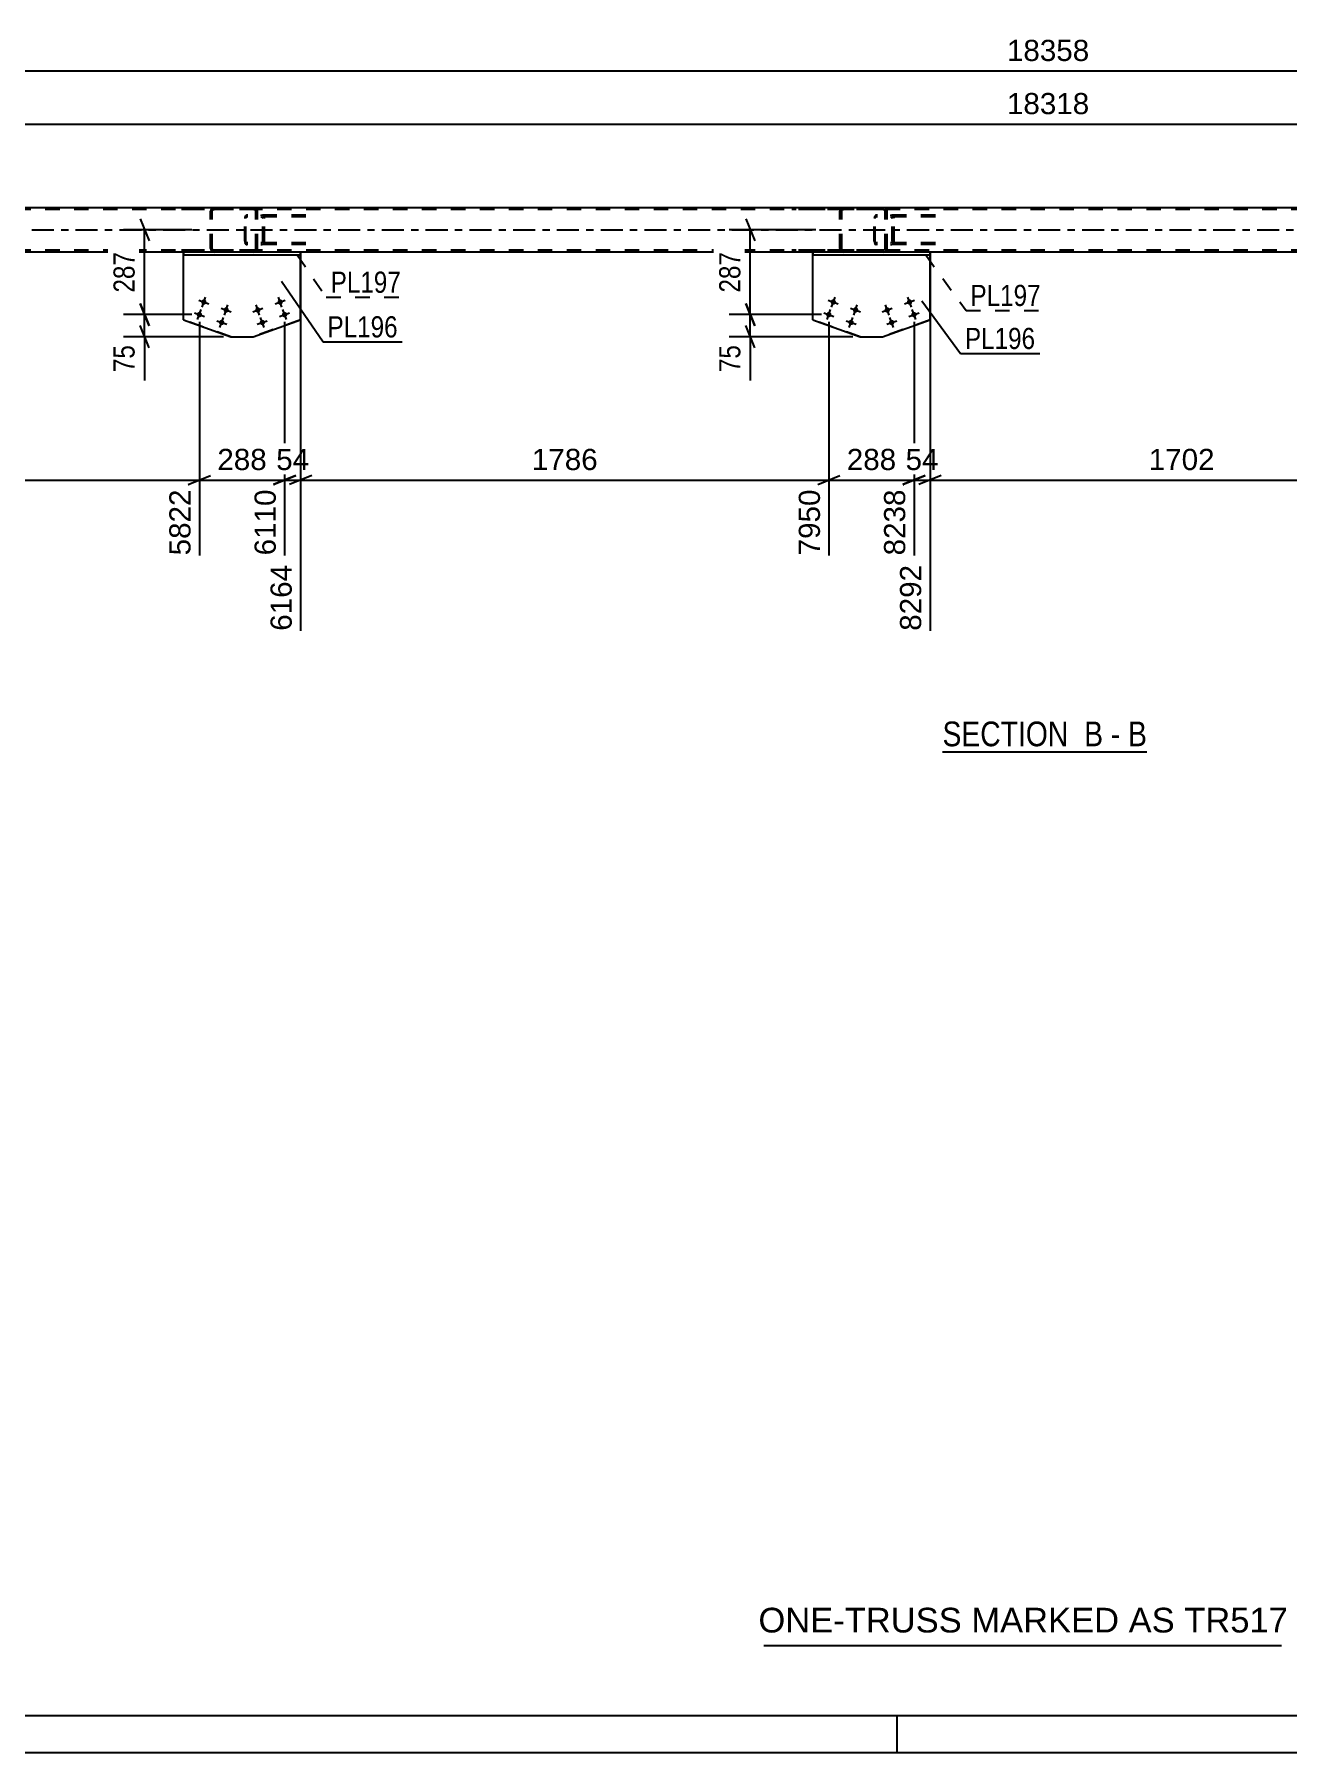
# Model space of a CAD drawing. Header units: millimetres. Extents: x -55 to 786, y -403 to 191.
# Drawn here: x 249.2 to 418.7, y -402.9 to -170.4 of the extents above; entities that cross this region are included whole.
import ezdxf

# ---------------------------------------------------------------- set-up
doc = ezdxf.new("R2010")
doc.units = ezdxf.units.MM
doc.linetypes.add('DXK_LINE_DOT2', pattern=[3.9198, 1.9599, -1.9599])
doc.linetypes.add('DXK_LINE_DOT3', pattern=[5.9187, 2.979, -0.9799, 0.9799, -0.9799])
doc.styles.add('Arial', font='ARIAL.TTF', dxfattribs={"height": 0.2})
doc.styles.add('Arial Narrow', font='ARIALN.TTF', dxfattribs={"height": 0.2})

# ---------------------------------------------------------------- blocks, each defined once
blk = doc.blocks.new('Unknown-318883748-1115')
at = {"color": 5, "linetype": 'Continuous'}
for p, q in [((-50.08, -397.87), (780.92, -397.87)), ((365.92, -402.87), (365.92, -397.87)), ((-55.08, -402.87), (785.92, -402.87))]:
    blk.add_line(p, q, dxfattribs=at)
blk = doc.blocks.new('Unknown-318883748-17 - 5178')
at = {"color": 6, "linetype": 'Continuous'}
blk.add_line((372.07, -267.49), (399.71, -267.49), dxfattribs=at)
at = {"color": 0, "linetype": 'Continuous'}
blk.add_wipeout([(390.18, -266.74), (390.18, -263.24), (372.07, -263.24), (372.07, -266.74)], dxfattribs=at)
at = {"color": 7, "linetype": 'Continuous', "style": 'Arial Narrow'}
blk.add_text('SECTION ', height=3.34, dxfattribs=at).set_placement((372.07, -266.74))
at = {"color": 0, "linetype": 'Continuous'}
blk.add_wipeout([(393.78, -266.74), (393.78, -263.24), (391.23, -263.24), (391.23, -266.74)], dxfattribs=at)
at = {"color": 7, "linetype": 'Continuous', "style": 'Arial Narrow'}
blk.add_text('B', height=3.34, dxfattribs=at).set_placement((391.23, -266.74))
at = {"color": 0, "linetype": 'Continuous'}
blk.add_wipeout([(396.11, -266.74), (396.11, -263.24), (394.83, -263.24), (394.83, -266.74)], dxfattribs=at)
at = {"color": 7, "linetype": 'Continuous', "style": 'Arial Narrow'}
blk.add_text('-', height=3.34, dxfattribs=at).set_placement((394.83, -266.74))
at = {"color": 0, "linetype": 'Continuous'}
blk.add_wipeout([(399.71, -266.74), (399.71, -263.24), (397.16, -263.24), (397.16, -266.74)], dxfattribs=at)
at = {"color": 7, "linetype": 'Continuous', "style": 'Arial Narrow'}
blk.add_text('B', height=3.34, dxfattribs=at).set_placement((397.16, -266.74))
blk = doc.blocks.new('Part-318883748-5191 - 5178')
at = {"color": 2, "linetype": 'Continuous'}
for p, q in [((354.52, -209.07), (354.52, -200.29)), ((370.38, -209.07), (370.38, -200.29)), ((354.52, -209.07), (354.52, -209.07)), ((354.52, -209.07), (360.93, -211.34)), ((363.97, -211.34), (370.38, -209.07)), ((370.38, -209.07), (370.38, -209.07)), ((360.93, -211.34), (363.97, -211.34)), ((363.97, -211.34), (363.97, -211.34))]:
    blk.add_line(p, q, dxfattribs=at)
at = {"color": 7, "linetype": 'DXK_LINE_DOT2'}
for p, q in [((354.52, -200.29), (370.38, -200.29)), ((354.52, -209.07), (354.52, -200.29)), ((370.38, -200.29), (370.38, -209.07)), ((360.93, -211.34), (354.52, -209.07)), ((370.38, -209.07), (363.97, -211.34)), ((363.97, -211.34), (363.97, -211.34))]:
    blk.add_line(p, q, dxfattribs=at)
blk = doc.blocks.new('Bolt-318883748-5198 - 5178')
at = {"linetype": 'Continuous'}
for points in [[(272.51, -206.66), (272.51, -206.73), (272.48, -206.8), (272.44, -206.87), (272.39, -206.93), (272.33, -206.97), (272.26, -207), (272.19, -207.01), (272.11, -207.01), (272.04, -207), (271.97, -206.97), (271.91, -206.92), (271.86, -206.87), (271.82, -206.8), (271.8, -206.73), (271.79, -206.66), (271.8, -206.58), (271.83, -206.51), (271.86, -206.44), (271.91, -206.39), (271.97, -206.34), (272.04, -206.31), (272.12, -206.3), (272.19, -206.3), (272.27, -206.31), (272.33, -206.35), (272.4, -206.39), (272.45, -206.45), (272.48, -206.51), (272.51, -206.58)], [(271.91, -208.35), (271.9, -208.43), (271.88, -208.5), (271.84, -208.57), (271.79, -208.62), (271.73, -208.67), (271.66, -208.7), (271.59, -208.71), (271.51, -208.71), (271.44, -208.7), (271.37, -208.66), (271.31, -208.62), (271.26, -208.56), (271.22, -208.5), (271.2, -208.43), (271.19, -208.35), (271.2, -208.28), (271.22, -208.21), (271.26, -208.14), (271.31, -208.08), (271.37, -208.04), (271.44, -208.01), (271.52, -208), (271.59, -208), (271.66, -208.01), (271.73, -208.04), (271.79, -208.09), (271.84, -208.14), (271.88, -208.21), (271.9, -208.28)], [(274.93, -209.42), (274.92, -209.5), (274.9, -209.57), (274.86, -209.64), (274.81, -209.69), (274.75, -209.74), (274.68, -209.77), (274.6, -209.78), (274.53, -209.78), (274.46, -209.76), (274.39, -209.73), (274.33, -209.69), (274.28, -209.63), (274.24, -209.57), (274.22, -209.5), (274.21, -209.42), (274.22, -209.35), (274.24, -209.28), (274.28, -209.21), (274.33, -209.15), (274.39, -209.11), (274.46, -209.08), (274.53, -209.06), (274.61, -209.07), (274.68, -209.08), (274.75, -209.11), (274.81, -209.16), (274.86, -209.21), (274.9, -209.28), (274.92, -209.35)], [(275.53, -207.73), (275.52, -207.8), (275.5, -207.87), (275.46, -207.94), (275.41, -208), (275.35, -208.04), (275.28, -208.07), (275.21, -208.08), (275.13, -208.08), (275.06, -208.07), (274.99, -208.04), (274.93, -207.99), (274.88, -207.94), (274.84, -207.87), (274.82, -207.8), (274.81, -207.73), (274.82, -207.65), (274.84, -207.58), (274.88, -207.51), (274.93, -207.46), (274.99, -207.41), (275.06, -207.38), (275.13, -207.37), (275.21, -207.37), (275.28, -207.38), (275.35, -207.42), (275.41, -207.46), (275.46, -207.52), (275.5, -207.58), (275.52, -207.65)]]:
    blk.add_hatch(color=1, dxfattribs=at).paths.add_polyline_path(points)
at = {"color": 1, "linetype": 'Continuous'}
for p, q in [((271.48, -206.42), (272.83, -206.9)), ((271.91, -207.34), (272.39, -205.98)), ((270.87, -208.11), (272.23, -208.59)), ((271.31, -209.03), (271.79, -207.67)), ((273.89, -209.18), (275.25, -209.66)), ((274.33, -210.1), (274.81, -208.74)), ((274.49, -207.49), (275.85, -207.97)), ((274.93, -208.41), (275.41, -207.05))]:
    blk.add_line(p, q, dxfattribs=at)
blk = doc.blocks.new('Bolt-318883748-5345 - 5178')
at = {"linetype": 'Continuous'}
for points in [[(357.65, -206.66), (357.64, -206.73), (357.62, -206.8), (357.58, -206.87), (357.53, -206.93), (357.47, -206.97), (357.4, -207), (357.32, -207.01), (357.25, -207.01), (357.18, -207), (357.11, -206.97), (357.05, -206.92), (357, -206.87), (356.96, -206.8), (356.94, -206.73), (356.93, -206.66), (356.94, -206.58), (356.96, -206.51), (357, -206.44), (357.05, -206.39), (357.11, -206.34), (357.18, -206.31), (357.25, -206.3), (357.33, -206.3), (357.4, -206.31), (357.47, -206.35), (357.53, -206.39), (357.58, -206.45), (357.62, -206.51), (357.64, -206.58)], [(357.05, -208.35), (357.04, -208.43), (357.01, -208.5), (356.98, -208.57), (356.93, -208.62), (356.87, -208.67), (356.8, -208.7), (356.72, -208.71), (356.65, -208.71), (356.57, -208.7), (356.51, -208.66), (356.44, -208.62), (356.39, -208.56), (356.36, -208.5), (356.33, -208.43), (356.33, -208.35), (356.33, -208.28), (356.36, -208.21), (356.4, -208.14), (356.45, -208.08), (356.51, -208.04), (356.58, -208.01), (356.65, -207.99), (356.73, -208), (356.8, -208.01), (356.87, -208.04), (356.93, -208.09), (356.98, -208.14), (357.02, -208.21), (357.04, -208.28)], [(360.06, -209.42), (360.05, -209.5), (360.03, -209.57), (359.99, -209.64), (359.94, -209.69), (359.88, -209.74), (359.81, -209.77), (359.74, -209.78), (359.66, -209.78), (359.59, -209.76), (359.52, -209.73), (359.46, -209.69), (359.41, -209.63), (359.37, -209.57), (359.35, -209.5), (359.34, -209.42), (359.35, -209.35), (359.37, -209.28), (359.41, -209.21), (359.46, -209.15), (359.52, -209.11), (359.59, -209.08), (359.67, -209.06), (359.74, -209.07), (359.81, -209.08), (359.88, -209.11), (359.94, -209.16), (359.99, -209.21), (360.03, -209.28), (360.05, -209.35)], [(360.66, -207.73), (360.66, -207.8), (360.63, -207.87), (360.59, -207.94), (360.54, -207.99), (360.48, -208.04), (360.41, -208.07), (360.34, -208.08), (360.26, -208.08), (360.19, -208.07), (360.12, -208.04), (360.06, -207.99), (360.01, -207.94), (359.97, -207.87), (359.95, -207.8), (359.94, -207.73), (359.95, -207.65), (359.98, -207.58), (360.01, -207.51), (360.06, -207.46), (360.12, -207.41), (360.19, -207.38), (360.27, -207.37), (360.34, -207.37), (360.42, -207.38), (360.48, -207.42), (360.55, -207.46), (360.6, -207.52), (360.63, -207.58), (360.66, -207.65)]]:
    blk.add_hatch(color=1, dxfattribs=at).paths.add_polyline_path(points)
at = {"color": 1, "linetype": 'Continuous'}
for p, q in [((356.61, -206.42), (357.97, -206.9)), ((357.05, -207.34), (357.53, -205.98)), ((356.01, -208.11), (357.36, -208.59)), ((356.45, -209.03), (356.93, -207.67)), ((359.02, -209.18), (360.38, -209.66)), ((359.46, -210.1), (359.94, -208.74)), ((359.63, -207.49), (360.98, -207.97)), ((360.06, -208.41), (360.54, -207.05))]:
    blk.add_line(p, q, dxfattribs=at)
blk = doc.blocks.new('Part-318883748-5281 - 5178')
at = {"color": 7, "linetype": 'DXK_LINE_DOT2'}
for p, q in [((278.92, -193.89), (266.57, -193.89)), ((278.92, -194.13), (266.57, -194.13)), ((273.08, -194.19), (273.04, -194.37)), ((273.04, -199.41), (273.04, -194.37)), ((273.3, -194.37), (273.32, -194.28)), ((273.3, -199.41), (273.3, -194.37)), ((273.32, -194.28), (273.37, -194.2)), ((273.55, -193.89), (273.36, -193.93)), ((273.37, -194.2), (273.45, -194.15)), ((273.45, -194.15), (273.55, -194.13)), ((279.11, -193.93), (278.92, -193.89)), ((278.92, -194.13), (279.01, -194.15)), ((279.01, -194.15), (279.1, -194.2)), ((279.1, -194.2), (279.15, -194.28)), ((279.15, -194.28), (279.17, -194.37)), ((279.17, -199.41), (279.17, -194.37)), ((279.43, -194.37), (279.39, -194.19)), ((279.43, -199.41), (279.43, -194.37)), ((278.92, -199.65), (266.57, -199.65)), ((273.04, -199.41), (273.08, -199.6)), ((273.32, -199.5), (273.3, -199.41)), ((273.37, -199.58), (273.32, -199.5)), ((273.36, -199.86), (273.55, -199.89)), ((273.45, -199.63), (273.37, -199.58)), ((273.55, -199.65), (273.45, -199.63)), ((279.01, -199.63), (278.92, -199.65)), ((278.92, -199.89), (279.11, -199.86)), ((279.1, -199.58), (279.01, -199.63)), ((279.15, -199.5), (279.1, -199.58)), ((279.17, -199.41), (279.15, -199.5)), ((279.39, -199.6), (279.43, -199.41)), ((278.92, -199.89), (266.57, -199.89))]:
    blk.add_line(p, q, dxfattribs=at)
for centre, start, end in [((273.53, -194.39), 110.7583, 155.68), ((278.94, -194.39), 24.32, 69.2417), ((273.53, -199.39), 204.32, 249.2417), ((278.94, -199.39), 290.7583, 335.68)]:
    blk.add_arc(centre, 0.496, start, end, dxfattribs=at)
blk = doc.blocks.new('Part-318883748-5294 - 5178')
at = {"color": 2, "linetype": 'Continuous'}
for p, q in [((719.11, -193.89), (53.57, -193.89)), ((269.39, -199.89), (203.48, -199.89)), ((354.52, -199.89), (285.24, -199.89)), ((436.28, -199.89), (370.38, -199.89))]:
    blk.add_line(p, q, dxfattribs=at)
at = {"color": 7, "linetype": 'DXK_LINE_DOT2'}
for p, q in [((719.11, -194.13), (53.57, -194.13)), ((719.11, -199.65), (53.57, -199.65)), ((285.24, -199.89), (269.39, -199.89)), ((370.38, -199.89), (354.52, -199.89))]:
    blk.add_line(p, q, dxfattribs=at)
at = {"color": 7, "linetype": 'DXK_LINE_DOT3'}
blk.add_line((53.57, -196.89), (719.11, -196.89), dxfattribs=at)
blk = doc.blocks.new('Part-318883748-5234 - 5178')
at = {"color": 2, "linetype": 'Continuous'}
for p, q in [((269.39, -209.07), (269.39, -200.29)), ((285.24, -209.07), (285.24, -200.29)), ((269.39, -209.07), (269.39, -209.07)), ((269.39, -209.07), (275.8, -211.34)), ((278.83, -211.34), (285.24, -209.07)), ((285.24, -209.07), (285.24, -209.07)), ((275.8, -211.34), (278.83, -211.34)), ((278.83, -211.34), (278.83, -211.34))]:
    blk.add_line(p, q, dxfattribs=at)
at = {"color": 7, "linetype": 'DXK_LINE_DOT2'}
for p, q in [((269.39, -200.29), (285.24, -200.29)), ((269.39, -209.07), (269.39, -200.29)), ((285.24, -200.29), (285.24, -209.07)), ((275.8, -211.34), (269.39, -209.07)), ((285.24, -209.07), (278.83, -211.34)), ((278.83, -211.34), (278.83, -211.34))]:
    blk.add_line(p, q, dxfattribs=at)
blk = doc.blocks.new('Part-318883748-5271 - 5178')
at = {"color": 7, "linetype": 'DXK_LINE_DOT2'}
for p, q in [((277.71, -195.19), (277.69, -195.37)), ((277.77, -195.03), (277.71, -195.19)), ((277.86, -194.93), (277.77, -195.03)), ((277.84, -195.28), (277.87, -195.2)), ((277.96, -194.89), (277.86, -194.93)), ((277.87, -195.2), (277.91, -195.15)), ((277.91, -195.15), (277.96, -195.13)), ((285.96, -194.89), (277.96, -194.89)), ((285.96, -195.13), (277.96, -195.13)), ((279.43, -195.13), (279.43, -194.89)), ((280.06, -194.93), (279.87, -194.89)), ((279.87, -195.13), (279.97, -195.15)), ((279.97, -195.15), (280.05, -195.2)), ((280.05, -195.2), (280.1, -195.28)), ((280.38, -195.37), (280.34, -195.19)), ((277.69, -198.41), (277.69, -195.37)), ((277.83, -195.37), (277.84, -195.28)), ((277.83, -198.41), (277.83, -195.37)), ((280.1, -195.28), (280.12, -195.37)), ((280.12, -198.41), (280.12, -195.37)), ((280.38, -198.41), (280.38, -195.37)), ((277.69, -198.41), (277.71, -198.6)), ((277.71, -198.6), (277.77, -198.75)), ((277.77, -198.75), (277.86, -198.86)), ((277.84, -198.5), (277.83, -198.41)), ((277.87, -198.58), (277.84, -198.5)), ((277.86, -198.86), (277.96, -198.89)), ((277.91, -198.63), (277.87, -198.58)), ((277.96, -198.65), (277.91, -198.63)), ((285.96, -198.65), (277.96, -198.65)), ((285.96, -198.89), (277.96, -198.89)), ((279.43, -198.89), (279.43, -198.65)), ((279.97, -198.63), (279.87, -198.65)), ((279.87, -198.89), (280.06, -198.86)), ((280.05, -198.58), (279.97, -198.63)), ((280.1, -198.5), (280.05, -198.58)), ((280.12, -198.41), (280.1, -198.5)), ((280.34, -198.6), (280.38, -198.41))]:
    blk.add_line(p, q, dxfattribs=at)
for centre, start, end in [((279.89, -195.39), 23.8951, 68.8487), ((279.89, -198.4), 291.1513, 336.1049)]:
    blk.add_arc(centre, 0.492, start, end, dxfattribs=at)
blk = doc.blocks.new('Part-318883748-5394 - 5178')
at = {"color": 2, "linetype": 'Continuous'}
for p, q in [((269.39, -200.29), (269.39, -199.89)), ((269.39, -199.89), (269.39, -199.89)), ((285.24, -199.89), (269.39, -199.89)), ((269.39, -200.29), (269.39, -200.29)), ((269.39, -200.29), (285.24, -200.29)), ((285.24, -199.89), (285.24, -200.29))]:
    blk.add_line(p, q, dxfattribs=at)
at = {"color": 7, "linetype": 'DXK_LINE_DOT2'}
for p, q in [((269.39, -199.89), (269.39, -200.29)), ((285.24, -199.89), (285.24, -199.89)), ((285.24, -200.29), (285.24, -199.89)), ((285.24, -200.29), (285.24, -200.29))]:
    blk.add_line(p, q, dxfattribs=at)
blk = doc.blocks.new('Part-318883748-5341 - 5178')
at = {"color": 7, "linetype": 'DXK_LINE_DOT2'}
for p, q in [((364.05, -193.89), (351.7, -193.89)), ((364.05, -194.13), (351.7, -194.13)), ((358.21, -194.19), (358.18, -194.37)), ((358.18, -199.41), (358.18, -194.37)), ((358.43, -194.37), (358.45, -194.28)), ((358.43, -199.41), (358.43, -194.37)), ((358.45, -194.28), (358.51, -194.2)), ((358.69, -193.89), (358.49, -193.93)), ((358.51, -194.2), (358.59, -194.15)), ((358.59, -194.15), (358.69, -194.13)), ((364.25, -193.93), (364.05, -193.89)), ((364.05, -194.13), (364.15, -194.15)), ((364.15, -194.15), (364.23, -194.2)), ((364.23, -194.2), (364.29, -194.28)), ((364.29, -194.28), (364.31, -194.37)), ((364.31, -199.41), (364.31, -194.37)), ((364.56, -194.37), (364.52, -194.19)), ((364.56, -199.41), (364.56, -194.37)), ((364.05, -199.65), (351.7, -199.65)), ((358.18, -199.41), (358.21, -199.6)), ((358.45, -199.5), (358.43, -199.41)), ((358.51, -199.58), (358.45, -199.5)), ((358.49, -199.86), (358.69, -199.89)), ((358.59, -199.63), (358.51, -199.58)), ((358.69, -199.65), (358.59, -199.63)), ((364.15, -199.63), (364.05, -199.65)), ((364.05, -199.89), (364.25, -199.86)), ((364.23, -199.58), (364.15, -199.63)), ((364.29, -199.5), (364.23, -199.58)), ((364.31, -199.41), (364.29, -199.5)), ((364.52, -199.6), (364.56, -199.41)), ((364.05, -199.89), (351.7, -199.89))]:
    blk.add_line(p, q, dxfattribs=at)
for centre, start, end in [((358.67, -194.39), 110.7583, 155.68), ((364.07, -194.39), 24.32, 69.2417), ((358.67, -199.39), 204.32, 249.2417), ((364.07, -199.39), 290.7583, 335.68)]:
    blk.add_arc(centre, 0.496, start, end, dxfattribs=at)
blk = doc.blocks.new('Bolt-318883748-5343 - 5178')
at = {"linetype": 'Continuous'}
for points in [[(282.84, -206.66), (282.83, -206.73), (282.8, -206.8), (282.77, -206.87), (282.72, -206.92), (282.66, -206.97), (282.59, -207), (282.51, -207.01), (282.44, -207.01), (282.37, -207), (282.3, -206.97), (282.24, -206.92), (282.18, -206.87), (282.15, -206.8), (282.12, -206.73), (282.12, -206.66), (282.12, -206.58), (282.15, -206.51), (282.18, -206.45), (282.23, -206.39), (282.29, -206.35), (282.36, -206.31), (282.44, -206.3), (282.51, -206.3), (282.59, -206.31), (282.65, -206.34), (282.72, -206.39), (282.77, -206.44), (282.8, -206.51), (282.83, -206.58)], [(279.82, -207.73), (279.81, -207.8), (279.79, -207.87), (279.75, -207.94), (279.7, -207.99), (279.64, -208.04), (279.57, -208.07), (279.5, -208.08), (279.42, -208.08), (279.35, -208.07), (279.28, -208.04), (279.22, -207.99), (279.17, -207.94), (279.13, -207.87), (279.11, -207.8), (279.1, -207.73), (279.11, -207.65), (279.13, -207.58), (279.17, -207.52), (279.22, -207.46), (279.28, -207.42), (279.35, -207.38), (279.42, -207.37), (279.5, -207.37), (279.57, -207.38), (279.64, -207.41), (279.7, -207.46), (279.75, -207.51), (279.79, -207.58), (279.81, -207.65)], [(280.42, -209.42), (280.41, -209.5), (280.39, -209.57), (280.35, -209.63), (280.3, -209.69), (280.24, -209.73), (280.17, -209.77), (280.1, -209.78), (280.02, -209.78), (279.95, -209.77), (279.88, -209.74), (279.82, -209.69), (279.77, -209.64), (279.73, -209.57), (279.71, -209.5), (279.7, -209.42), (279.71, -209.35), (279.73, -209.28), (279.77, -209.21), (279.82, -209.16), (279.88, -209.11), (279.95, -209.08), (280.02, -209.07), (280.1, -209.06), (280.17, -209.08), (280.24, -209.11), (280.3, -209.15), (280.35, -209.21), (280.39, -209.28), (280.41, -209.35)], [(283.44, -208.35), (283.43, -208.43), (283.41, -208.5), (283.37, -208.56), (283.32, -208.62), (283.26, -208.66), (283.19, -208.7), (283.12, -208.71), (283.04, -208.71), (282.97, -208.7), (282.9, -208.67), (282.84, -208.62), (282.79, -208.57), (282.75, -208.5), (282.73, -208.43), (282.72, -208.35), (282.73, -208.28), (282.75, -208.21), (282.79, -208.14), (282.84, -208.09), (282.9, -208.04), (282.97, -208.01), (283.04, -208), (283.11, -208), (283.19, -208.01), (283.26, -208.04), (283.32, -208.08), (283.37, -208.14), (283.41, -208.21), (283.43, -208.28)]]:
    blk.add_hatch(color=1, dxfattribs=at).paths.add_polyline_path(points)
at = {"color": 1, "linetype": 'Continuous'}
for p, q in [((281.8, -206.9), (283.15, -206.42)), ((282.72, -207.34), (282.23, -205.98)), ((278.78, -207.97), (280.14, -207.49)), ((279.7, -208.41), (279.22, -207.05)), ((279.38, -209.66), (280.74, -209.18)), ((280.3, -210.1), (279.82, -208.74)), ((282.4, -208.59), (283.76, -208.11)), ((283.32, -209.03), (282.84, -207.67))]:
    blk.add_line(p, q, dxfattribs=at)
blk = doc.blocks.new('Bolt-318883748-5344 - 5178')
at = {"linetype": 'Continuous'}
for points in [[(367.97, -206.66), (367.96, -206.73), (367.94, -206.8), (367.9, -206.87), (367.85, -206.92), (367.79, -206.97), (367.72, -207), (367.65, -207.01), (367.57, -207.01), (367.5, -207), (367.43, -206.97), (367.37, -206.92), (367.32, -206.87), (367.28, -206.8), (367.26, -206.73), (367.25, -206.66), (367.26, -206.58), (367.28, -206.51), (367.32, -206.45), (367.37, -206.39), (367.43, -206.35), (367.5, -206.31), (367.57, -206.3), (367.65, -206.3), (367.72, -206.31), (367.79, -206.34), (367.85, -206.39), (367.9, -206.44), (367.94, -206.51), (367.96, -206.58)], [(364.95, -207.73), (364.95, -207.8), (364.92, -207.87), (364.89, -207.94), (364.84, -207.99), (364.77, -208.04), (364.71, -208.07), (364.63, -208.08), (364.56, -208.08), (364.48, -208.07), (364.41, -208.04), (364.35, -207.99), (364.3, -207.94), (364.27, -207.87), (364.24, -207.8), (364.23, -207.73), (364.24, -207.65), (364.26, -207.58), (364.3, -207.52), (364.35, -207.46), (364.41, -207.42), (364.48, -207.38), (364.56, -207.37), (364.63, -207.37), (364.7, -207.38), (364.77, -207.41), (364.83, -207.46), (364.88, -207.51), (364.92, -207.58), (364.95, -207.65)], [(365.56, -209.42), (365.55, -209.5), (365.52, -209.57), (365.49, -209.63), (365.44, -209.69), (365.38, -209.73), (365.31, -209.77), (365.23, -209.78), (365.16, -209.78), (365.09, -209.77), (365.02, -209.74), (364.96, -209.69), (364.91, -209.64), (364.87, -209.57), (364.84, -209.5), (364.84, -209.42), (364.84, -209.35), (364.87, -209.28), (364.9, -209.21), (364.95, -209.16), (365.01, -209.11), (365.08, -209.08), (365.16, -209.07), (365.23, -209.06), (365.31, -209.08), (365.37, -209.11), (365.44, -209.15), (365.49, -209.21), (365.52, -209.28), (365.55, -209.35)], [(368.57, -208.35), (368.56, -208.43), (368.54, -208.5), (368.5, -208.56), (368.45, -208.62), (368.39, -208.66), (368.32, -208.7), (368.25, -208.71), (368.17, -208.71), (368.1, -208.7), (368.03, -208.67), (367.97, -208.62), (367.92, -208.57), (367.88, -208.5), (367.86, -208.43), (367.85, -208.35), (367.86, -208.28), (367.88, -208.21), (367.92, -208.14), (367.97, -208.09), (368.03, -208.04), (368.1, -208.01), (368.17, -208), (368.25, -207.99), (368.32, -208.01), (368.39, -208.04), (368.45, -208.08), (368.5, -208.14), (368.54, -208.21), (368.56, -208.28)]]:
    blk.add_hatch(color=1, dxfattribs=at).paths.add_polyline_path(points)
at = {"color": 1, "linetype": 'Continuous'}
for p, q in [((366.93, -206.9), (368.29, -206.42)), ((367.85, -207.34), (367.37, -205.98)), ((363.92, -207.97), (365.27, -207.49)), ((364.83, -208.41), (364.35, -207.05)), ((364.52, -209.66), (365.87, -209.18)), ((365.44, -210.1), (364.95, -208.74)), ((367.53, -208.59), (368.89, -208.11)), ((368.45, -209.03), (367.97, -207.67))]:
    blk.add_line(p, q, dxfattribs=at)
blk = doc.blocks.new('Part-318883748-5406 - 5178')
at = {"color": 2, "linetype": 'Continuous'}
for p, q in [((354.52, -200.29), (354.52, -199.89)), ((354.52, -199.89), (354.52, -199.89)), ((370.38, -199.89), (354.52, -199.89)), ((354.52, -200.29), (354.52, -200.29)), ((354.52, -200.29), (370.38, -200.29)), ((370.38, -199.89), (370.38, -200.29))]:
    blk.add_line(p, q, dxfattribs=at)
at = {"color": 7, "linetype": 'DXK_LINE_DOT2'}
for p, q in [((354.52, -199.89), (354.52, -200.29)), ((370.38, -199.89), (370.38, -199.89)), ((370.38, -200.29), (370.38, -199.89)), ((370.38, -200.29), (370.38, -200.29))]:
    blk.add_line(p, q, dxfattribs=at)
blk = doc.blocks.new('Part-318883748-5474 - 5178')
at = {"color": 7, "linetype": 'DXK_LINE_DOT2'}
for p, q in [((362.85, -195.19), (362.83, -195.37)), ((362.9, -195.03), (362.85, -195.19)), ((362.99, -194.93), (362.9, -195.03)), ((362.97, -195.28), (363, -195.2)), ((363.09, -194.89), (362.99, -194.93)), ((363, -195.2), (363.04, -195.15)), ((363.04, -195.15), (363.09, -195.13)), ((371.1, -194.89), (363.09, -194.89)), ((371.1, -195.13), (363.09, -195.13)), ((364.56, -195.13), (364.56, -194.89)), ((365.2, -194.93), (365.01, -194.89)), ((365.01, -195.13), (365.1, -195.15)), ((365.1, -195.15), (365.18, -195.2)), ((365.18, -195.2), (365.24, -195.28)), ((365.51, -195.37), (365.47, -195.19)), ((362.83, -198.41), (362.83, -195.37)), ((362.96, -195.37), (362.97, -195.28)), ((362.96, -198.41), (362.96, -195.37)), ((365.24, -195.28), (365.26, -195.37)), ((365.26, -198.41), (365.26, -195.37)), ((365.51, -198.41), (365.51, -195.37)), ((362.83, -198.41), (362.85, -198.6)), ((362.85, -198.6), (362.9, -198.75)), ((362.9, -198.75), (362.99, -198.86)), ((362.97, -198.5), (362.96, -198.41)), ((363, -198.58), (362.97, -198.5)), ((362.99, -198.86), (363.09, -198.89)), ((363.04, -198.63), (363, -198.58)), ((363.09, -198.65), (363.04, -198.63)), ((371.1, -198.65), (363.09, -198.65)), ((371.1, -198.89), (363.09, -198.89)), ((364.56, -198.89), (364.56, -198.65)), ((365.1, -198.63), (365.01, -198.65)), ((365.01, -198.89), (365.2, -198.86)), ((365.18, -198.58), (365.1, -198.63)), ((365.24, -198.5), (365.18, -198.58)), ((365.26, -198.41), (365.24, -198.5)), ((365.47, -198.6), (365.51, -198.41))]:
    blk.add_line(p, q, dxfattribs=at)
for centre, start, end in [((365.02, -195.39), 23.8951, 68.8487), ((365.02, -198.4), 291.1513, 336.1049)]:
    blk.add_arc(centre, 0.492, start, end, dxfattribs=at)
blk = doc.blocks.new('StraightDimension-318883748-10988 - 5178')
at = {"color": 7, "linetype": 'Continuous'}
for p, q in [((354.94, -196.89), (343.22, -196.89)), ((345.47, -195.39), (346.67, -198.39)), ((346.07, -208.35), (346.07, -196.89)), ((346.67, -209.85), (345.47, -206.85)), ((355.69, -208.35), (343.22, -208.35))]:
    blk.add_line(p, q, dxfattribs=at)
at = {"color": 0}
blk.add_wipeout([(345.32, -199.28), (341.12, -199.28), (341.12, -205.97), (345.32, -205.97)], dxfattribs=at)
at = {"color": 3, "style": 'Arial Narrow'}
blk.add_text('287', height=2.863, rotation=90.0002, dxfattribs=at).set_placement((344.72, -205.37))
blk = doc.blocks.new('StraightDimension-318883748-10962 - 5178')
at = {"color": 7, "linetype": 'Continuous'}
for p, q in [((263.54, -206.85), (264.74, -209.85)), ((270.55, -208.35), (261.29, -208.35)), ((264.14, -211.34), (264.14, -208.35)), ((274.8, -211.34), (261.29, -211.34)), ((264.74, -212.84), (263.54, -209.84))]:
    blk.add_line(p, q, dxfattribs=at)
at = {"color": 0}
blk.add_wipeout([(263.39, -211.87), (259.19, -211.87), (259.19, -216.73), (263.39, -216.73)], dxfattribs=at)
at = {"color": 7, "linetype": 'Continuous'}
blk.add_line((264.14, -211.34), (264.14, -217.25), dxfattribs=at)
blk.add_line((264.14, -211.34), (264.14, -217.25), dxfattribs=at)
at = {"color": 3, "style": 'Arial Narrow'}
blk.add_text('75', height=2.863, rotation=90.0002, dxfattribs=at).set_placement((262.79, -216.13))
blk = doc.blocks.new('StraightDimension-318883748-5678 - 5178')
at = {"color": 7, "linetype": 'Continuous'}
for p, q in [((356.69, -209.35), (356.69, -240.92)), ((368.22, -209.35), (368.22, -240.92)), ((355.19, -231.33), (358.19, -230.13)), ((356.69, -230.73), (368.22, -230.73)), ((369.72, -230.13), (366.72, -231.33))]:
    blk.add_line(p, q, dxfattribs=at)
at = {"color": 0}
blk.add_wipeout([(366.39, -229.98), (366.39, -225.78), (358.52, -225.78), (358.52, -229.98)], dxfattribs=at)
at = {"color": 0, "linetype": 'Continuous'}
blk.add_wipeout([(367.62, -231.43), (363.42, -231.43), (363.42, -241.52), (367.62, -241.52)], dxfattribs=at)
at = {"color": 3, "style": 'Arial'}
blk.add_text('288', height=2.865, dxfattribs=at).set_placement((359.12, -229.38))
at = {"color": 3, "linetype": 'Continuous', "style": 'Arial'}
blk.add_text('8238', height=2.865, rotation=90.0002, dxfattribs=at).set_placement((367.02, -240.92))
blk = doc.blocks.new('StraightDimension-318883748-5525 - 5178')
at = {"color": 7, "linetype": 'Continuous'}
blk.add_line((40.67, -175.4), (732.01, -175.4), dxfattribs=at)
at = {"color": 0}
blk.add_wipeout([(392.5, -174.65), (392.5, -170.45), (380.18, -170.45), (380.18, -174.65)], dxfattribs=at)
at = {"color": 3, "style": 'Arial'}
blk.add_text('18358', height=2.865, dxfattribs=at).set_placement((380.78, -174.05))
blk = doc.blocks.new('StraightDimension-318883748-5553 - 5178')
at = {"color": 7, "linetype": 'Continuous'}
blk.add_line((41.47, -182.59), (731.21, -182.59), dxfattribs=at)
at = {"color": 0}
blk.add_wipeout([(392.5, -181.84), (392.5, -177.64), (380.18, -177.64), (380.18, -181.84)], dxfattribs=at)
at = {"color": 3, "style": 'Arial'}
blk.add_text('18318', height=2.865, dxfattribs=at).set_placement((380.78, -181.24))
blk = doc.blocks.new('StraightDimension-318883748-10989 - 5178')
at = {"color": 7, "linetype": 'Continuous'}
for p, q in [((345.47, -206.85), (346.67, -209.85)), ((355.69, -208.35), (343.22, -208.35)), ((346.07, -211.34), (346.07, -208.35)), ((359.93, -211.34), (343.22, -211.34)), ((346.67, -212.84), (345.47, -209.84))]:
    blk.add_line(p, q, dxfattribs=at)
at = {"color": 0}
blk.add_wipeout([(345.32, -211.87), (341.12, -211.87), (341.12, -216.73), (345.32, -216.73)], dxfattribs=at)
at = {"color": 7, "linetype": 'Continuous'}
blk.add_line((346.07, -211.34), (346.07, -217.25), dxfattribs=at)
blk.add_line((346.07, -211.34), (346.07, -217.25), dxfattribs=at)
at = {"color": 3, "style": 'Arial Narrow'}
blk.add_text('75', height=2.863, rotation=90.0002, dxfattribs=at).set_placement((344.72, -216.13))
blk = doc.blocks.new('StraightDimension-318883748-5648 - 5178')
at = {"color": 7, "linetype": 'Continuous'}
for p, q in [((203.48, -201.29), (203.48, -255.62)), ((271.55, -209.35), (271.55, -240.92)), ((204.98, -230.13), (201.98, -231.33)), ((203.48, -230.73), (271.55, -230.73)), ((270.05, -231.33), (273.05, -230.13))]:
    blk.add_line(p, q, dxfattribs=at)
at = {"color": 0}
blk.add_wipeout([(242.56, -229.98), (242.56, -225.78), (232.47, -225.78), (232.47, -229.98)], dxfattribs=at)
at = {"color": 0, "linetype": 'Continuous'}
blk.add_wipeout([(270.95, -231.43), (266.75, -231.43), (266.75, -241.52), (270.95, -241.52)], dxfattribs=at)
at = {"color": 3, "style": 'Arial'}
blk.add_text('1702', height=2.865, dxfattribs=at).set_placement((233.07, -229.38))
at = {"color": 3, "linetype": 'Continuous', "style": 'Arial'}
blk.add_text('5822', height=2.865, rotation=90.0002, dxfattribs=at).set_placement((270.35, -240.92))
blk = doc.blocks.new('StraightDimension-318883748-5655 - 5178')
at = {"color": 7, "linetype": 'Continuous'}
for p, q in [((271.55, -209.35), (271.55, -240.92)), ((283.08, -209.35), (283.08, -240.92)), ((270.05, -231.33), (273.05, -230.13)), ((271.55, -230.73), (283.08, -230.73)), ((284.58, -230.13), (281.58, -231.33))]:
    blk.add_line(p, q, dxfattribs=at)
at = {"color": 0}
blk.add_wipeout([(281.25, -229.98), (281.25, -225.78), (273.38, -225.78), (273.38, -229.98)], dxfattribs=at)
at = {"color": 0, "linetype": 'Continuous'}
blk.add_wipeout([(282.48, -231.43), (278.28, -231.43), (278.28, -241.52), (282.48, -241.52)], dxfattribs=at)
at = {"color": 3, "style": 'Arial'}
blk.add_text('288', height=2.865, dxfattribs=at).set_placement((273.98, -229.38))
at = {"color": 3, "linetype": 'Continuous', "style": 'Arial'}
blk.add_text('6110', height=2.865, rotation=90.0002, dxfattribs=at).set_placement((281.88, -240.92))
blk = doc.blocks.new('StraightDimension-318883748-5664 - 5178')
at = {"color": 7, "linetype": 'Continuous'}
for p, q in [((285.24, -201.29), (285.24, -251.12)), ((283.08, -209.35), (283.08, -240.92)), ((281.58, -231.33), (284.58, -230.13)), ((283.08, -230.73), (285.24, -230.73)), ((286.74, -230.13), (283.74, -231.33))]:
    blk.add_line(p, q, dxfattribs=at)
at = {"color": 0}
blk.add_wipeout([(286.98, -229.98), (286.98, -225.78), (281.34, -225.78), (281.34, -229.98)], dxfattribs=at)
at = {"color": 0, "linetype": 'Continuous'}
blk.add_wipeout([(284.64, -241.63), (280.44, -241.63), (280.44, -251.72), (284.64, -251.72)], dxfattribs=at)
at = {"color": 3, "style": 'Arial'}
blk.add_text('54', height=2.865, dxfattribs=at).set_placement((281.94, -229.38))
at = {"color": 3, "linetype": 'Continuous', "style": 'Arial'}
blk.add_text('6164', height=2.865, rotation=90.0002, dxfattribs=at).set_placement((284.04, -251.12))
blk = doc.blocks.new('StraightDimension-318883748-5671 - 5178')
at = {"color": 7, "linetype": 'Continuous'}
for p, q in [((285.24, -201.29), (285.24, -251.12)), ((356.69, -209.35), (356.69, -240.92)), ((286.74, -230.13), (283.74, -231.33)), ((285.24, -230.73), (356.69, -230.73)), ((355.19, -231.33), (358.19, -230.13))]:
    blk.add_line(p, q, dxfattribs=at)
at = {"color": 0}
blk.add_wipeout([(326.01, -229.98), (326.01, -225.78), (315.92, -225.78), (315.92, -229.98)], dxfattribs=at)
at = {"color": 0, "linetype": 'Continuous'}
blk.add_wipeout([(356.09, -231.43), (351.89, -231.43), (351.89, -241.52), (356.09, -241.52)], dxfattribs=at)
at = {"color": 3, "style": 'Arial'}
blk.add_text('1786', height=2.865, dxfattribs=at).set_placement((316.52, -229.38))
at = {"color": 3, "linetype": 'Continuous', "style": 'Arial'}
blk.add_text('7950', height=2.865, rotation=90.0002, dxfattribs=at).set_placement((355.49, -240.92))
blk = doc.blocks.new('StraightDimension-318883748-5689 - 5178')
at = {"color": 7, "linetype": 'Continuous'}
for p, q in [((370.38, -201.29), (370.38, -251.12)), ((368.22, -209.35), (368.22, -240.92)), ((366.72, -231.33), (369.72, -230.13)), ((368.22, -230.73), (370.38, -230.73)), ((371.88, -230.13), (368.88, -231.33))]:
    blk.add_line(p, q, dxfattribs=at)
at = {"color": 0}
blk.add_wipeout([(372.12, -229.98), (372.12, -225.78), (366.47, -225.78), (366.47, -229.98)], dxfattribs=at)
at = {"color": 0, "linetype": 'Continuous'}
blk.add_wipeout([(369.78, -241.63), (365.58, -241.63), (365.58, -251.72), (369.78, -251.72)], dxfattribs=at)
at = {"color": 3, "style": 'Arial'}
blk.add_text('54', height=2.865, dxfattribs=at).set_placement((367.07, -229.38))
at = {"color": 3, "linetype": 'Continuous', "style": 'Arial'}
blk.add_text('8292', height=2.865, rotation=90.0002, dxfattribs=at).set_placement((369.18, -251.12))
blk = doc.blocks.new('StraightDimension-318883748-5696 - 5178')
at = {"color": 7, "linetype": 'Continuous'}
for p, q in [((370.38, -201.29), (370.38, -251.12)), ((438.44, -218.87), (438.44, -240.92)), ((371.88, -230.13), (368.88, -231.33)), ((370.38, -230.73), (438.44, -230.73)), ((436.94, -231.33), (439.94, -230.13))]:
    blk.add_line(p, q, dxfattribs=at)
at = {"color": 0}
blk.add_wipeout([(409.46, -229.98), (409.46, -225.78), (399.36, -225.78), (399.36, -229.98)], dxfattribs=at)
at = {"color": 0, "linetype": 'Continuous'}
blk.add_wipeout([(437.84, -231.43), (433.64, -231.43), (433.64, -241.52), (437.84, -241.52)], dxfattribs=at)
at = {"color": 3, "style": 'Arial'}
blk.add_text('1702', height=2.865, dxfattribs=at).set_placement((399.96, -229.38))
at = {"color": 3, "linetype": 'Continuous', "style": 'Arial'}
blk.add_text('9994', height=2.865, rotation=90.0002, dxfattribs=at).set_placement((437.24, -240.92))
blk = doc.blocks.new('StraightDimension-318883748-10961 - 5178')
at = {"color": 7, "linetype": 'Continuous'}
for p, q in [((270.55, -196.89), (261.29, -196.89)), ((263.54, -195.39), (264.74, -198.39)), ((264.14, -208.35), (264.14, -196.89)), ((264.74, -209.85), (263.54, -206.85)), ((270.55, -208.35), (261.29, -208.35))]:
    blk.add_line(p, q, dxfattribs=at)
at = {"color": 0}
blk.add_wipeout([(263.39, -199.28), (259.19, -199.28), (259.19, -205.97), (263.39, -205.97)], dxfattribs=at)
at = {"color": 3, "style": 'Arial Narrow'}
blk.add_text('287', height=2.863, rotation=90.0002, dxfattribs=at).set_placement((262.79, -205.37))
blk = doc.blocks.new('Unknown-318883748-11374')
at = {"color": 7, "linetype": 'Continuous'}
blk.add_line((347.92, -388.37), (417.92, -388.37), dxfattribs=at)
at = {"color": 7, "style": 'Arial'}
blk.add_text('ONE-TRUSS MARKED AS TR517', height=3.3428, dxfattribs=at).set_placement((347.17, -386.62))
blk = doc.blocks.new('Mark-318883748-5187 - 5178')
at = {"color": 0}
blk.add_wipeout([(384.61, -213.01), (384.61, -210.01), (375.1, -210.01), (375.1, -213.01)], dxfattribs=at)
blk.add_wipeout([(384.61, -213.01), (384.61, -210.01), (375.1, -210.01), (375.1, -213.01)], dxfattribs=at)
at = {"color": 30, "linetype": 'Continuous'}
for p, q in [((369.27, -206.48), (374.5, -213.61)), ((374.5, -213.61), (385.21, -213.61))]:
    blk.add_line(p, q, dxfattribs=at)
at = {"color": 3, "style": 'Arial Narrow'}
blk.add_text('PL196', height=2.863, dxfattribs=at).set_placement((375.1, -213.01))
blk = doc.blocks.new('Mark-318883748-5402 - 5178')
at = {"color": 0}
blk.add_wipeout([(385.35, -207.19), (385.35, -204.19), (375.85, -204.19), (375.85, -207.19)], dxfattribs=at)
blk.add_wipeout([(385.35, -207.19), (385.35, -204.19), (375.85, -204.19), (375.85, -207.19)], dxfattribs=at)
at = {"color": 30, "linetype": 'DXK_LINE_DOT2'}
for p, q in [((369.8, -200.29), (375.25, -207.79)), ((375.25, -207.79), (385.95, -207.79))]:
    blk.add_line(p, q, dxfattribs=at)
at = {"color": 3, "style": 'Arial Narrow'}
blk.add_text('PL197', height=2.863, dxfattribs=at).set_placement((375.85, -207.19))
blk = doc.blocks.new('Mark-318883748-5230 - 5178')
at = {"color": 0}
blk.add_wipeout([(298.38, -211.44), (298.38, -208.44), (288.88, -208.44), (288.88, -211.44)], dxfattribs=at)
blk.add_wipeout([(298.38, -211.44), (298.38, -208.44), (288.88, -208.44), (288.88, -211.44)], dxfattribs=at)
at = {"color": 30, "linetype": 'Continuous'}
for p, q in [((282.64, -203.82), (288.28, -212.04)), ((288.28, -212.04), (298.98, -212.04))]:
    blk.add_line(p, q, dxfattribs=at)
at = {"color": 3, "style": 'Arial Narrow'}
blk.add_text('PL196', height=2.863, dxfattribs=at).set_placement((288.88, -211.44))
blk = doc.blocks.new('Mark-318883748-5390 - 5178')
at = {"color": 0}
blk.add_wipeout([(298.81, -205.4), (298.81, -202.4), (289.31, -202.4), (289.31, -205.4)], dxfattribs=at)
blk.add_wipeout([(298.81, -205.4), (298.81, -202.4), (289.31, -202.4), (289.31, -205.4)], dxfattribs=at)
at = {"color": 30, "linetype": 'DXK_LINE_DOT2'}
for p, q in [((284.78, -200.29), (288.71, -206)), ((288.71, -206), (299.41, -206))]:
    blk.add_line(p, q, dxfattribs=at)
at = {"color": 3, "style": 'Arial Narrow'}
blk.add_text('PL197', height=2.863, dxfattribs=at).set_placement((289.31, -205.4))

msp = doc.modelspace()

# ---------------------------------------------------------------- block references
for name in ['Unknown-318883748-1115', 'Part-318883748-5294 - 5178', 'Part-318883748-5281 - 5178', 'Part-318883748-5271 - 5178', 'Part-318883748-5341 - 5178', 'Part-318883748-5474 - 5178', 'Part-318883748-5394 - 5178', 'Part-318883748-5234 - 5178', 'Part-318883748-5406 - 5178', 'Part-318883748-5191 - 5178', 'Bolt-318883748-5198 - 5178', 'Bolt-318883748-5343 - 5178', 'Bolt-318883748-5345 - 5178', 'Bolt-318883748-5344 - 5178', 'Unknown-318883748-11374']:
    msp.add_blockref(name, (0, 0))

# ---------------------------------------------------------------- next in the draw order: block references
for name in ['StraightDimension-318883748-5525 - 5178', 'StraightDimension-318883748-10988 - 5178', 'StraightDimension-318883748-10962 - 5178', 'Unknown-318883748-17 - 5178']:
    msp.add_blockref(name, (0, 0))

# ---------------------------------------------------------------- next in the draw order: block references
for name in ['StraightDimension-318883748-5553 - 5178', 'StraightDimension-318883748-5648 - 5178', 'StraightDimension-318883748-5678 - 5178']:
    msp.add_blockref(name, (0, 0))

# ---------------------------------------------------------------- next in the draw order: block references
for name in ['StraightDimension-318883748-5689 - 5178', 'StraightDimension-318883748-10989 - 5178', 'StraightDimension-318883748-5655 - 5178']:
    msp.add_blockref(name, (0, 0))

# ---------------------------------------------------------------- next in the draw order: block references
for name in ['StraightDimension-318883748-10961 - 5178', 'StraightDimension-318883748-5664 - 5178', 'StraightDimension-318883748-5696 - 5178']:
    msp.add_blockref(name, (0, 0))

# ---------------------------------------------------------------- next in the draw order: block references
for name in ['StraightDimension-318883748-5671 - 5178', 'Mark-318883748-5187 - 5178']:
    msp.add_blockref(name, (0, 0))

# ---------------------------------------------------------------- next in the draw order: block references
for name in ['Mark-318883748-5402 - 5178', 'Mark-318883748-5230 - 5178']:
    msp.add_blockref(name, (0, 0))

# ---------------------------------------------------------------- next in the draw order: block references
msp.add_blockref('Mark-318883748-5390 - 5178', (0, 0))

doc.saveas('drawing.dxf')
